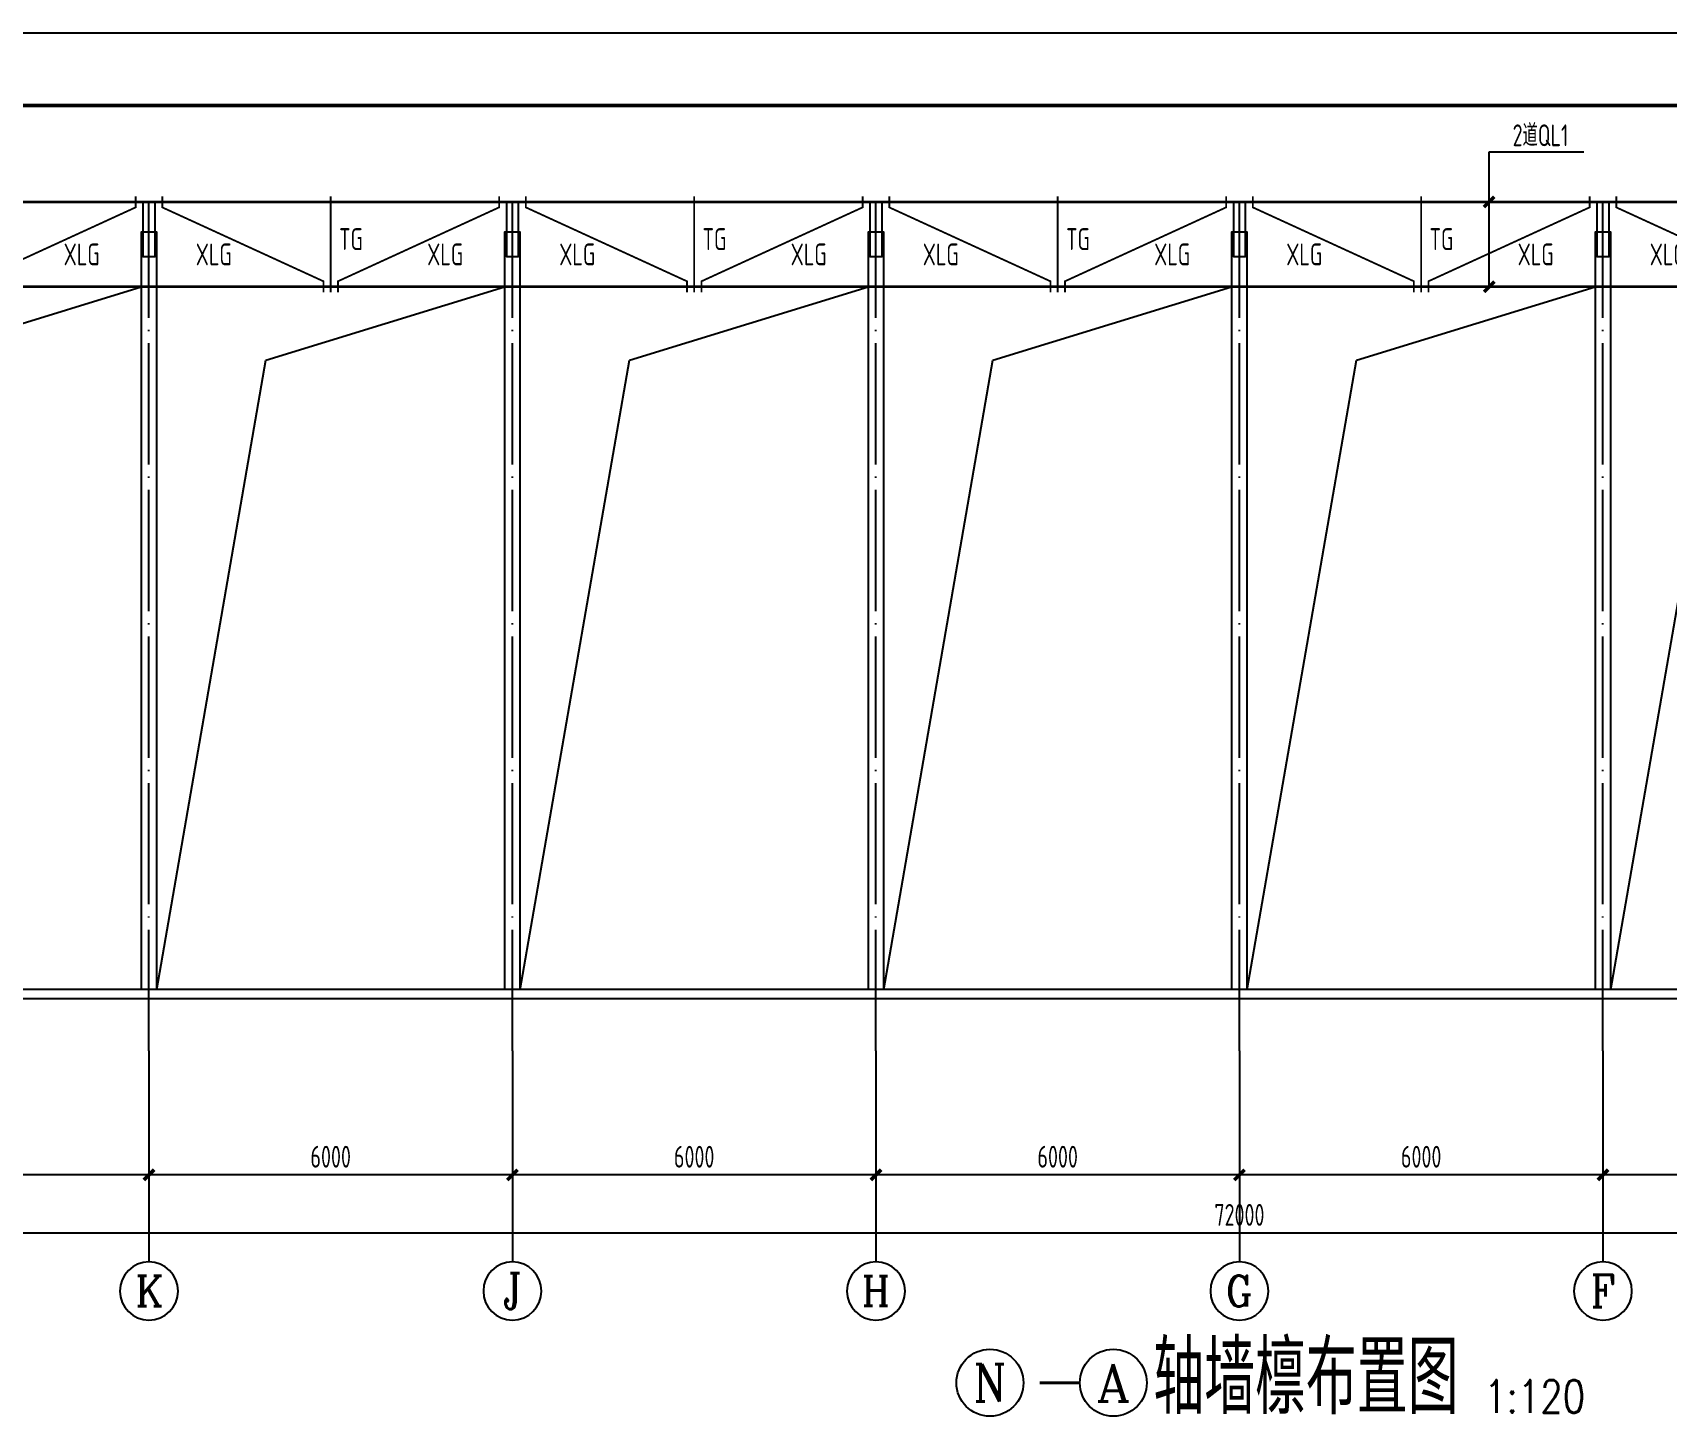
# Model space of a CAD drawing. Extents: x -1389621 to 57380, y -92505 to 283644.
# Drawn here: x -22500 to 4482, y 104774 to 127675 of the extents above; entities that cross this region are included whole.
import ezdxf
from ezdxf.enums import TextEntityAlignment as Align

# ---------------------------------------------------------------- set-up
doc = ezdxf.new("R2010")
doc.units = 0
doc.header["$LTSCALE"] = 100
doc.header["$MEASUREMENT"] = 0
doc.linetypes.add('DOTE', pattern=[2.42, 2, -0.2, 0.02, -0.2])
doc.layers.get('0').update_dxf_attribs({"linetype": 'CONTINUOUS'})
doc.layers.get('Defpoints').update_dxf_attribs({"linetype": 'CONTINUOUS'})
for name, color, linetype in [('10', 7, 'CONTINUOUS'), ('5图框', 7, 'CONTINUOUS'), ('AXIS', 3, 'CONTINUOUS'), ('AXIS_TEXT', 7, 'CONTINUOUS'), ('BORDER', 7, 'CONTINUOUS'), ('DIM', 3, 'CONTINUOUS'), ('DOTE', 1, 'DOTE'), ('构件号', 1, 'CONTINUOUS'), ('柱子', 3, 'CONTINUOUS'), ('梁', 4, 'CONTINUOUS'), ('系杆支撑', 2, 'CONTINUOUS')]:
    doc.layers.add(name, color=color, linetype=linetype)
doc.layers.add('数字', color=3, linetype='CONTINUOUS', lineweight=20)
doc.styles.add('_TCH_AXIS', font='COMPLEX', dxfattribs={"bigfont": 'GBCBIG'})
doc.styles.add('COMPLEX', font='COMPLEX')
doc.styles.add('hztxt', font='txt', dxfattribs={"width": 0.7, "height": 10, "bigfont": 'hztxt.shx'})
doc.styles.add('TSSD_Dimension', font='tssdeng.shx', dxfattribs={"width": 0.7, "bigfont": 'hztxt.shx'})
doc.styles.add('TSSD_REIN', font='Tssdeng.shx', dxfattribs={"width": 0.7, "bigfont": 'hztxt.shx'})
doc.dimstyles.new('TSSD_100_100', dxfattribs={"dimtxt": 300, "dimasz": 100, "dimexe": 100, "dimexo": 250, "dimgap": 100, "dimtad": 1, "dimdec": 0, "dimzin": 0, "dimdsep": 46, "dimtxsty": 'TSSD_Dimension', "dimblk": 'ARCHTICK', "dimblk1": 'ARCHTICK', "dimblk2": 'ARCHTICK', "dimcen": 0, "dimdle": 100, "dimclrt": 7, "dimadec": 0, "dimazin": 0, "dimtfac": 1, "dimtdec": 0, "dimtix": 1, "dimtmove": 2, "dimatfit": 3, "dimfxl": 0, "dimtolj": 1, "dimtzin": 0, "dimarcsym": 0})

# ---------------------------------------------------------------- blocks, each defined once
blk = doc.blocks.new('_ArchTick')
at = {"color": 0, "linetype": 'ByBlock'}
blk.add_lwpolyline([(-0.71, -0.71, 0.5, 0.5, 0), (0.71, 0.71, 0.5, 0.5, 0)], format="xyseb", dxfattribs=at)
blk = doc.blocks.new('*D275')
at = {"layer": 'Defpoints', "color": 0, "ltscale": 100}
for p in [(3419, 110586), (9419, 110586), (3419, 108824)]:
    blk.add_point(p, dxfattribs=at)
at = {"layer": 'DIM', "color": 0, "lineweight": -2, "ltscale": 100}
for p, q in [((3419, 110286), (3419, 108704)), ((9419, 110286), (9419, 108704)), ((9539, 108824), (3299, 108824))]:
    blk.add_line(p, q, dxfattribs=at)
at = {"layer": 'DIM', "color": 0, "lineweight": -2, "ltscale": 100, "xscale": 120, "yscale": 120, "zscale": 120, "rotation": 180}
blk.add_blockref('_ArchTick', (3419, 108824), dxfattribs=at)
at = {"layer": 'DIM', "color": 0, "lineweight": -2, "ltscale": 100, "xscale": 120, "yscale": 120, "zscale": 120}
blk.add_blockref('_ArchTick', (9419, 108824), dxfattribs=at)
at = {"layer": 'DIM', "color": 7, "ltscale": 100, "insert": (6419, 109124), "char_height": 360, "attachment_point": 5, "style": 'TSSD_Dimension'}
blk.add_mtext('\\A1;6000', dxfattribs=at)
blk = doc.blocks.new('*D276')
at = {"layer": 'Defpoints', "color": 0, "ltscale": 100}
for p in [(-2581, 110586), (3419, 110586), (-2581, 108824)]:
    blk.add_point(p, dxfattribs=at)
at = {"layer": 'DIM', "color": 0, "lineweight": -2, "ltscale": 100}
for p, q in [((-2581, 110286), (-2581, 108704)), ((3419, 110286), (3419, 108704)), ((3539, 108824), (-2701, 108824))]:
    blk.add_line(p, q, dxfattribs=at)
at = {"layer": 'DIM', "color": 0, "lineweight": -2, "ltscale": 100, "xscale": 120, "yscale": 120, "zscale": 120, "rotation": 180}
blk.add_blockref('_ArchTick', (-2581, 108824), dxfattribs=at)
at = {"layer": 'DIM', "color": 0, "lineweight": -2, "ltscale": 100, "xscale": 120, "yscale": 120, "zscale": 120}
blk.add_blockref('_ArchTick', (3419, 108824), dxfattribs=at)
at = {"layer": 'DIM', "color": 7, "ltscale": 100, "insert": (419, 109124), "char_height": 360, "attachment_point": 5, "style": 'TSSD_Dimension'}
blk.add_mtext('\\A1;6000', dxfattribs=at)
blk = doc.blocks.new('*D277')
at = {"layer": 'Defpoints', "color": 0, "ltscale": 100}
for p in [(-8581, 110586), (-2581, 110586), (-8581, 108824)]:
    blk.add_point(p, dxfattribs=at)
at = {"layer": 'DIM', "color": 0, "lineweight": -2, "ltscale": 100}
for p, q in [((-8581, 110286), (-8581, 108704)), ((-2581, 110286), (-2581, 108704)), ((-2461, 108824), (-8701, 108824))]:
    blk.add_line(p, q, dxfattribs=at)
at = {"layer": 'DIM', "color": 0, "lineweight": -2, "ltscale": 100, "xscale": 120, "yscale": 120, "zscale": 120, "rotation": 180.0000000000001}
blk.add_blockref('_ArchTick', (-8581, 108824), dxfattribs=at)
at = {"layer": 'DIM', "color": 0, "lineweight": -2, "ltscale": 100, "xscale": 120, "yscale": 120, "zscale": 120}
blk.add_blockref('_ArchTick', (-2581, 108824), dxfattribs=at)
at = {"layer": 'DIM', "color": 7, "ltscale": 100, "insert": (-5581, 109124), "char_height": 360, "attachment_point": 5, "style": 'TSSD_Dimension'}
blk.add_mtext('\\A1;6000', dxfattribs=at)
blk = doc.blocks.new('*D278')
at = {"layer": 'Defpoints', "color": 0, "ltscale": 100}
for p in [(-14581, 110586), (-8581, 110586), (-14581, 108824)]:
    blk.add_point(p, dxfattribs=at)
at = {"layer": 'DIM', "color": 0, "lineweight": -2, "ltscale": 100}
for p, q in [((-14581, 110286), (-14581, 108704)), ((-8581, 110286), (-8581, 108704)), ((-8461, 108824), (-14701, 108824))]:
    blk.add_line(p, q, dxfattribs=at)
at = {"layer": 'DIM', "color": 0, "lineweight": -2, "ltscale": 100, "xscale": 120, "yscale": 120, "zscale": 120, "rotation": 180}
blk.add_blockref('_ArchTick', (-14581, 108824), dxfattribs=at)
at = {"layer": 'DIM', "color": 0, "lineweight": -2, "ltscale": 100, "xscale": 120, "yscale": 120, "zscale": 120}
blk.add_blockref('_ArchTick', (-8581, 108824), dxfattribs=at)
at = {"layer": 'DIM', "color": 7, "ltscale": 100, "insert": (-11581, 109124), "char_height": 360, "attachment_point": 5, "style": 'TSSD_Dimension'}
blk.add_mtext('\\A1;6000', dxfattribs=at)
blk = doc.blocks.new('*D279')
at = {"layer": 'Defpoints', "color": 0, "ltscale": 100}
for p in [(-20581, 110586), (-14581, 110586), (-20581, 108824)]:
    blk.add_point(p, dxfattribs=at)
at = {"layer": 'DIM', "color": 0, "lineweight": -2, "ltscale": 100}
for p, q in [((-20581, 110286), (-20581, 108704)), ((-14581, 110286), (-14581, 108704)), ((-14461, 108824), (-20701, 108824))]:
    blk.add_line(p, q, dxfattribs=at)
at = {"layer": 'DIM', "color": 0, "lineweight": -2, "ltscale": 100, "xscale": 120, "yscale": 120, "zscale": 120, "rotation": 180}
blk.add_blockref('_ArchTick', (-20581, 108824), dxfattribs=at)
at = {"layer": 'DIM', "color": 0, "lineweight": -2, "ltscale": 100, "xscale": 120, "yscale": 120, "zscale": 120}
blk.add_blockref('_ArchTick', (-14581, 108824), dxfattribs=at)
at = {"layer": 'DIM', "color": 7, "ltscale": 100, "insert": (-17581, 109124), "char_height": 360, "attachment_point": 5, "style": 'TSSD_Dimension'}
blk.add_mtext('\\A1;6000', dxfattribs=at)
blk = doc.blocks.new('*D280')
at = {"layer": 'Defpoints', "color": 0, "ltscale": 100}
for p in [(-26581, 110586), (-20581, 110586), (-26581, 108824)]:
    blk.add_point(p, dxfattribs=at)
at = {"layer": 'DIM', "color": 0, "lineweight": -2, "ltscale": 100}
for p, q in [((-26581, 110286), (-26581, 108704)), ((-20581, 110286), (-20581, 108704)), ((-20461, 108824), (-26701, 108824))]:
    blk.add_line(p, q, dxfattribs=at)
at = {"layer": 'DIM', "color": 0, "lineweight": -2, "ltscale": 100, "xscale": 120, "yscale": 120, "zscale": 120, "rotation": 180}
blk.add_blockref('_ArchTick', (-26581, 108824), dxfattribs=at)
at = {"layer": 'DIM', "color": 0, "lineweight": -2, "ltscale": 100, "xscale": 120, "yscale": 120, "zscale": 120}
blk.add_blockref('_ArchTick', (-20581, 108824), dxfattribs=at)
at = {"layer": 'DIM', "color": 7, "ltscale": 100, "insert": (-23581, 109124), "char_height": 360, "attachment_point": 5, "style": 'TSSD_Dimension'}
blk.add_mtext('\\A1;6000', dxfattribs=at)
blk = doc.blocks.new('*D283')
at = {"layer": 'Defpoints', "color": 0, "ltscale": 100}
for p in [(-38581, 110826), (33419, 110826), (-38581, 107864)]:
    blk.add_point(p, dxfattribs=at)
at = {"layer": 'DIM', "color": 0, "lineweight": -2, "ltscale": 100}
for p, q in [((-38581, 110526), (-38581, 107744)), ((33419, 110526), (33419, 107744)), ((33539, 107864), (-38701, 107864))]:
    blk.add_line(p, q, dxfattribs=at)
at = {"layer": 'DIM', "color": 0, "lineweight": -2, "ltscale": 100, "xscale": 120, "yscale": 120, "zscale": 120, "rotation": 180}
blk.add_blockref('_ArchTick', (-38581, 107864), dxfattribs=at)
at = {"layer": 'DIM', "color": 0, "lineweight": -2, "ltscale": 100, "xscale": 120, "yscale": 120, "zscale": 120}
blk.add_blockref('_ArchTick', (33419, 107864), dxfattribs=at)
at = {"layer": 'DIM', "color": 7, "ltscale": 100, "insert": (-2581, 108164), "char_height": 360, "attachment_point": 5, "style": 'TSSD_Dimension'}
blk.add_mtext('\\A1;72000', dxfattribs=at)
blk = doc.blocks.new('_AXISO')
blk.add_circle((0, 0), 0.5)
at = {"layer": 'AXIS_TEXT', "style": 'COMPLEX', "width": 1.041667}
blk.add_attdef('A', text='', height=0.56, dxfattribs=at).set_placement((-0.25, -0.28), (0.25, -0.28), align=Align.FIT)

msp = doc.modelspace()

# ---------------------------------------------------------------- linework, layer by layer
at = {"ltscale": 100}
for p, q in [((-24649.495, 122271.871), (-20710.639, 123482.433)), ((-18649.495, 122271.871), (-14710.639, 123482.433)), ((-12649.495, 122271.871), (-8710.639, 123482.433)), ((-6649.495, 122271.871), (-2710.639, 123482.433)), ((-649.495, 122271.871), (3289.361, 123482.433)), ((-20450.639, 111882.433), (-18649.495, 122271.871)), ((-14450.639, 111882.433), (-12649.495, 122271.871)), ((-8450.639, 111882.433), (-6649.495, 122271.871)), ((-2450.639, 111882.433), (-649.495, 122271.871)), ((3549.361, 111882.433), (5350.505, 122271.871))]:
    msp.add_line(p, q, dxfattribs=at)
at = {"layer": '10', "ltscale": 100}
for p, q in [((1541.505, 123482.433), (1541.505, 125711.37)), ((1541.505, 125711.37), (3105.495, 125711.37))]:
    msp.add_line(p, q, dxfattribs=at)
at = {"layer": 'AXIS'}
for p, q in [((-20580.639, 110869.479), (-20580.639, 107387.124)), ((-14580.639, 110869.479), (-14580.639, 107387.124)), ((-8580.639, 110869.479), (-8580.639, 107387.124)), ((-2580.639, 110869.479), (-2580.639, 107387.124)), ((3419.361, 110869.479), (3419.361, 107387.124))]:
    msp.add_line(p, q, dxfattribs=at)
at = {"layer": 'BORDER'}
msp.add_lwpolyline([(-43539.856, 56395.346), (-43539.856, 127675.346), (57380.144, 127675.346), (57380.144, 56395.346)], close=True, dxfattribs=at)
at = {"layer": 'BORDER', "const_width": 60}
msp.add_lwpolyline([(-40539.856, 57595.346), (-40539.856, 126475.346), (56180.144, 126475.346), (56180.144, 57595.346)], close=True, dxfattribs=at)
at = {"layer": 'DOTE', "linetype": 'DOTE', "ltscale": 10}
for p, q in [((-20580.639, 110869.479), (-20580.639, 124882.433)), ((-14580.639, 110869.479), (-14580.639, 124882.433)), ((-8580.639, 110869.479), (-8580.639, 124882.433)), ((-2580.639, 110869.479), (-2580.639, 124882.433)), ((3419.361, 110869.479), (3419.361, 124882.433))]:
    msp.add_line(p, q, dxfattribs=at)
at = {"layer": '构件号', "const_width": 45}
for points in [[(33619.361, 124882.433), (-38780.639, 124882.433)], [(33619.361, 123482.433), (-38780.639, 123482.433)]]:
    msp.add_lwpolyline(points, dxfattribs=at)
at = {"layer": '柱子', "ltscale": 100}
for points in [[(-20480.639, 124882.433), (-20680.639, 124882.433), (-20680.639, 123982.433), (-20480.639, 123982.433)], [(-14480.639, 124882.433), (-14680.639, 124882.433), (-14680.639, 123982.433), (-14480.639, 123982.433)], [(-8480.639, 124882.433), (-8680.639, 124882.433), (-8680.639, 123982.433), (-8480.639, 123982.433)], [(-2480.639, 124882.433), (-2680.639, 124882.433), (-2680.639, 123982.433), (-2480.639, 123982.433)], [(3519.361, 124882.433), (3319.361, 124882.433), (3319.361, 123982.433), (3519.361, 123982.433)]]:
    msp.add_lwpolyline(points, close=True, dxfattribs=at)
for points in [[(-20450.639, 111882.433), (-20450.639, 124382.433), (-20710.639, 124382.433), (-20710.639, 111882.433)], [(-14450.639, 111882.433), (-14450.639, 124382.433), (-14710.639, 124382.433), (-14710.639, 111882.433)], [(-8450.639, 111882.433), (-8450.639, 124382.433), (-8710.639, 124382.433), (-8710.639, 111882.433)], [(-2450.639, 111882.433), (-2450.639, 124382.433), (-2710.639, 124382.433), (-2710.639, 111882.433)], [(3549.361, 111882.433), (3549.361, 124382.433), (3289.361, 124382.433), (3289.361, 111882.433)]]:
    msp.add_lwpolyline(points, dxfattribs=at)
at = {"layer": '梁', "ltscale": 100}
for p, q in [((34331.995, 111732.433), (-39493.273, 111732.433)), ((33751.171, 111882.433), (-38912.448, 111882.433))]:
    msp.add_line(p, q, dxfattribs=at)
at = {"layer": '系杆支撑', "const_width": 30}
for points in [[(-20800.639, 124972.246), (-20800.639, 124792.62), (-23460.639, 123572.594), (-23460.639, 123392.271)], [(-20360.639, 124972.246), (-20360.639, 124792.62), (-17700.639, 123572.594), (-17700.639, 123392.271)], [(-17580.639, 124972.246), (-17580.639, 123392.271)], [(-14800.639, 124972.246), (-14800.639, 124792.62), (-17460.639, 123572.594), (-17460.639, 123392.271)], [(-14360.639, 124972.246), (-14360.639, 124792.62), (-11700.639, 123572.594), (-11700.639, 123392.271)], [(-11580.639, 124972.246), (-11580.639, 123392.271)], [(-8800.639, 124972.246), (-8800.639, 124792.62), (-11460.639, 123572.594), (-11460.639, 123392.271)], [(-8360.639, 124972.246), (-8360.639, 124792.62), (-5700.639, 123572.594), (-5700.639, 123392.271)], [(-5580.639, 124972.246), (-5580.639, 123392.271)], [(-2800.639, 124972.246), (-2800.639, 124792.62), (-5460.639, 123572.594), (-5460.639, 123392.271)], [(-2360.639, 124972.246), (-2360.639, 124792.62), (299.361, 123572.594), (299.361, 123392.271)], [(419.361, 124972.246), (419.361, 123392.271)], [(3199.361, 124972.246), (3199.361, 124792.62), (539.361, 123572.594), (539.361, 123392.271)], [(3639.361, 124972.246), (3639.361, 124792.62), (6299.361, 123572.594), (6299.361, 123392.271)]]:
    msp.add_lwpolyline(points, dxfattribs=at)

# ---------------------------------------------------------------- block references
at = {"layer": 'AXIS'}
ref = msp.add_blockref('_AXISO', (-20581.045, 106907.125), dxfattribs=dict(at, xscale=-960, yscale=960, zscale=960))
ref.add_attrib('A', 'K', dxfattribs={"layer": 'AXIS_TEXT', "ltscale": 0.5, "height": 498.312, "style": '_TCH_AXIS'}).set_placement((-20806.471, 106657.969), (-20355.618, 106657.969), align=Align.FIT)
ref = msp.add_blockref('_AXISO', (-14581.045, 106907.125), dxfattribs=dict(at, xscale=-960, yscale=960, zscale=960))
ref.add_attrib('A', 'J', dxfattribs={"layer": 'AXIS_TEXT', "ltscale": 0.5, "height": 595.279, "style": '_TCH_AXIS'}).set_placement((-14736.951, 106609.485), (-14425.138, 106609.485), align=Align.FIT)
ref = msp.add_blockref('_AXISO', (-8581.045, 106907.125), dxfattribs=dict(at, xscale=-960, yscale=960, zscale=960))
ref.add_attrib('A', 'H', dxfattribs={"layer": 'AXIS_TEXT', "ltscale": 0.5, "height": 486.621, "style": '_TCH_AXIS'}).set_placement((-8812.769, 106663.814), (-8349.32, 106663.814), align=Align.FIT)
ref = msp.add_blockref('_AXISO', (-2581.045, 106907.125), dxfattribs=dict(at, xscale=-960, yscale=960, zscale=960))
ref.add_attrib('A', 'G', dxfattribs={"layer": 'AXIS_TEXT', "ltscale": 0.5, "height": 510.22, "style": '_TCH_AXIS'}).set_placement((-2799.71, 106652.014), (-2362.379, 106652.014), align=Align.FIT)
ref = msp.add_blockref('_AXISO', (3418.955, 106907.125), dxfattribs=dict(at, xscale=-960, yscale=960, zscale=960))
ref.add_attrib('A', 'F', dxfattribs={"layer": 'AXIS_TEXT', "ltscale": 0.5, "height": 534.53, "style": '_TCH_AXIS'}).set_placement((3215.325, 106639.859), (3622.586, 106639.859), align=Align.FIT)
at = {"layer": 'AXIS', "color": 3}
ref = msp.add_blockref('_AXISO', (-6698.729, 105392.893), dxfattribs=dict(at, xscale=1105.532905881619, yscale=1105.532905881619, zscale=1105.5329058816))
ref.add_attrib('A', 'N', dxfattribs={"layer": 'AXIS_TEXT', "height": 619.098, "style": 'COMPLEX', "width": 0.986842}).set_placement((-6975.112, 105083.343), (-6422.346, 105083.343), align=Align.FIT)
at = {"layer": 'AXIS', "color": 3, "xscale": 1105.532905881619, "yscale": 1105.532905881619, "zscale": 1105.5329058816}
msp.add_blockref('_AXISO', (-4662.444, 105392.893), dxfattribs=at).add_auto_attribs({'A': 'A'})
at = {"layer": 'DIM', "ltscale": 100, "xscale": 120, "yscale": 120, "zscale": 120}
for p in [(1541.505, 124882.433), (1541.505, 123482.433)]:
    msp.add_blockref('_ArchTick', p, dxfattribs=at)

# ---------------------------------------------------------------- texts
at = {"style": 'hztxt', "width": 0.8}
msp.add_text('1:120', height=539.784, dxfattribs=at).set_placement((1458.639, 104897.588))
at = {"layer": '5图框', "style": 'hztxt', "width": 0.7}
for s, p in [('轴墙檩布置图', (-4002.519, 104875.814)), ('-', (-6018.512, 104875.814))]:
    msp.add_text(s, height=1199.52, dxfattribs=at).set_placement(p)
at = {"layer": '数字', "ltscale": 100, "style": 'TSSD_REIN', "width": 0.7}
for s, p in [('2道QL1', (1928.511, 125802.11)), ('TG', (-17442.856, 124088.641)), ('TG', (-11442.856, 124088.641)), ('TG', (-5442.856, 124088.641)), ('TG', (557.144, 124088.641)), ('XLG', (-21988.547, 123836.237)), ('XLG', (-19807.952, 123836.237)), ('XLG', (-15988.547, 123836.237)), ('XLG', (-13807.952, 123836.237)), ('XLG', (-9988.547, 123836.237)), ('XLG', (-7807.952, 123836.237)), ('XLG', (-3988.547, 123836.237)), ('XLG', (-1807.952, 123836.237)), ('XLG', (2011.453, 123836.237)), ('XLG', (4192.048, 123836.237))]:
    msp.add_text(s, height=360, dxfattribs=at).set_placement(p)

# ---------------------------------------------------------------- dimensions: what is measured, and where the dimension line sits
at = {"layer": 'DIM', "ltscale": 100}
for p1, p2, distance, picture, middle in [((33419.361, 110826.479), (-38580.639, 110826.479), 2962.741, '*D283', (-2580.639, 108163.738)), ((-20580.639, 110586.479), (-26580.639, 110586.479), 1762.741, '*D280', (-23580.639, 109123.738)), ((-14580.639, 110586.479), (-20580.639, 110586.479), 1762.741, '*D279', (-17580.639, 109123.738)), ((-8580.639, 110586.479), (-14580.639, 110586.479), 1762.741, '*D278', (-11580.639, 109123.738)), ((-2580.639, 110586.479), (-8580.639, 110586.479), 1762.741, '*D277', (-5580.639, 109123.738)), ((3419.361, 110586.479), (-2580.639, 110586.479), 1762.741, '*D276', (419.361, 109123.738)), ((9419.361, 110586.479), (3419.361, 110586.479), 1762.741, '*D275', (6419.361, 109123.738))]:
    dim = msp.add_aligned_dim(p1=p1, p2=p2, distance=distance, dimstyle='TSSD_100_100', override={"dimscale": 1.2}, dxfattribs=at)
    dim.commit()
    dim.dimension.update_dxf_attribs({"geometry": picture, "text_midpoint": middle})

doc.saveas('drawing.dxf')
